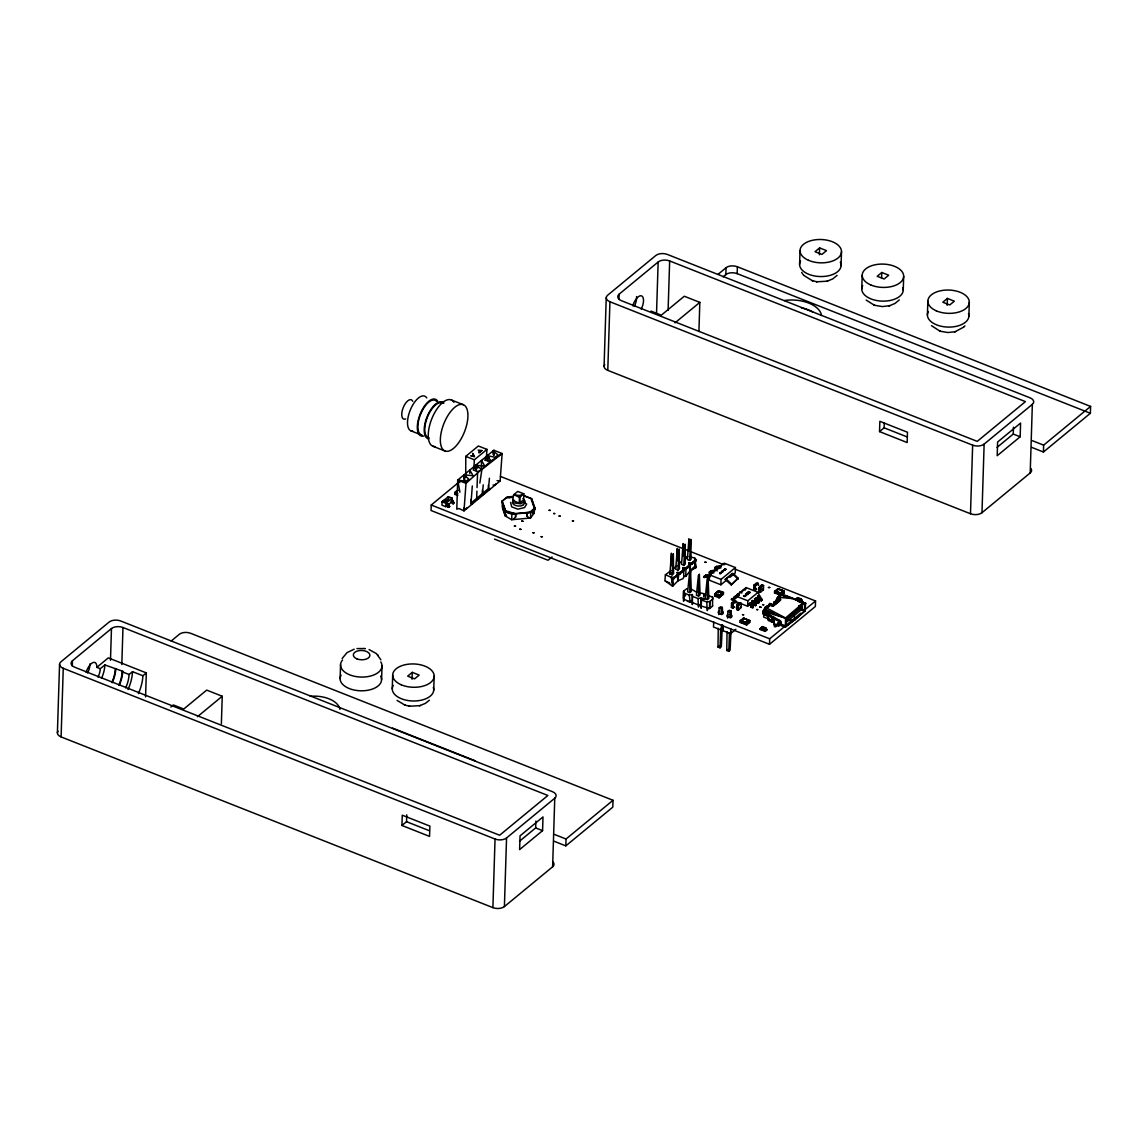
<?xml version="1.0" encoding="UTF-8"?>
<svg xmlns="http://www.w3.org/2000/svg" width="1148" height="1148" viewBox="0 0 1148 1148"><rect width="100%" height="100%" fill="white"/><g stroke="black" fill="none" stroke-linecap="round" stroke-linejoin="round"><path stroke-width="1.5" d="M465.729 474.052L465.772 456.373L478.343 445.998L486.982 449.399L486.35 457.837M671.393 565.677L671.422 553.207L669.901 574.014L672.111 574.875L673.589 573.67L673.345 553.766L672.111 574.875M677.22 560.87L677.263 548.4L675.741 569.193L677.951 570.068L679.415 568.863L679.171 548.959L677.951 570.068M683.06 556.048L683.089 543.592L681.568 564.386L683.778 565.261L685.241 564.055L684.997 544.152L683.778 565.261M688.886 551.241L688.929 538.785L687.394 559.578L689.604 560.454L691.082 559.234L690.838 539.33L689.604 560.454M764.324 630.367L765.831 627.87L762.602 626.593L761.095 627.841L760.88 629.004L764.324 630.367L765.989 629.004L765.831 627.87M799.654 601.38L801.16 598.883L797.932 597.606L796.439 598.854L796.21 600.017L799.654 601.38L801.318 600.017L801.16 598.883M515.552 517.203L515.725 513.773L515.552 517.203L513.199 519.341M529.271 517.877L527.032 516.155L527.176 512.467L529.659 512.338L534.911 507.846L531.61 498.605L523.56 495.506M692.373 594.564L692.33 604.479L692.373 594.564L689.216 595.066L683.892 592.956L683.577 601.236L683.591 591.134L686.805 588.666M779.549 620.365L778.904 625.904L779.549 620.365L762.961 611.425L765.199 607.249L768.6 605.484L769.849 603.446C772.59 608.44 785.964 597.706 777.612 597.448L775.775 603.044L774.857 602.026L777.612 597.448L781.444 593.86L805.652 603.288L804.949 611.253L785.375 627.282L780.769 625.473L780.611 621.025L781.3 624.153L786.007 626.091L795.177 619.676L804.447 610.793L804.791 603.044L784.658 595.597L805.652 603.288L800.343 604.752L804.791 603.044L786.079 618.629L786.007 626.091M774.613 620.15L772.073 622.058L768.127 620.422L767.639 616.404L763.233 614.08L763.865 609.975L769.117 606.374L768.557 605.125L772.848 606.072L780.439 599.801L780.439 598.725L777.368 598.266L775.775 603.044L778.674 598.983L777.612 597.448L778.832 596.802M719.107 595.439L719.05 597.749L719.107 595.439L723.47 592.425L723.412 594.147L719.05 597.749L714.558 595.97L714.96 593.803L719.107 596.027L723.47 592.425L718.978 590.66L714.616 594.248M463.907 481.758L463.993 474.87L473.105 475.717L469.833 470.063L469.79 473.507M481.414 467.336L481.5 460.434L484.772 466.088L475.659 465.256L473.163 469.905L477.611 471.728L481.902 469.46L502.135 453.532L493.855 450.246L457.708 480.051L456.789 509.21L458.913 508.492L463.993 510.874L500.112 480.94L502.135 453.532L491 460.965L466.002 483.337L463.993 510.874L463.878 508.047M487.254 460.807L487.326 455.627L495.104 457.291L498.089 454.967L493.023 450.934L493.138 454.493M707.283 595.08L712.592 597.19L712.894 598.998L709.866 601.538L706.766 601.997L701.442 599.902L701.112 608.024L701.442 599.902L705.173 598.711L707.398 599.586L708.861 598.366L708.115 577.659L707.268 589.24M475.588 470.422L475.659 465.256L481.902 469.46L479.835 483.05M709.694 601.48L709.593 608.512L701.141 606.015M722.236 627.927L721.317 646.668L720.026 647.845L717.988 647.027L718.261 628.3M731.003 631.4L730.099 650.141L728.808 651.318L726.77 650.486L727.043 631.773M737.274 595.884L736.011 597.878L734.333 597.405L737.791 594.391L739.197 595.008L738.178 595.138M738.15 594.262L740.704 591.995M748.955 593.315L746.86 592.842L748.726 593.516M704.068 577.444L705.776 575.119L710.712 574.244L709.005 575.65L704.054 576.425L704.068 577.444L710.196 576.813L709.005 575.65M713.898 572.809L709.349 573.082L711.071 570.757L716.008 569.882L717.299 570.958M714.644 568.719L716.352 566.394L721.288 565.519L719.581 566.94L714.63 567.7L716.022 569.178L719.193 568.447M744.464 595.898L743.517 595.956L744.263 595.64M785.375 627.282L785.562 617.968L803.614 602.686M736.04 602.915A9.284 6.472 50.5 0 0 735.854 601.38L735.739 601.294A9.284 5.223 1.8 0 1 733.07 603.504L732.941 603.705A9.284 6.472 50.5 0 1 732.826 607.751L732.826 607.751M761.87 586.614L762.028 585.006A9.284 5.223 1.8 0 0 759.373 587.216L759.244 587.475A9.284 6.472 50.5 0 0 759.115 591.45C757.895 589.67 760.048 583.457 763.564 585.437L763.449 589.756L762.028 589.125M779.105 595.798L779.679 597.663L778.186 597.089M712.592 597.19L712.549 605.943M703.753 596.773L703.824 593.717L695.774 591.765L691.24 589.053M721.116 614.338L721.26 608.641L722.336 607.407L720.585 606.747L719.165 607.823L718.792 614.625M729.898 617.811L730.042 612.099L731.104 610.88L729.367 610.205L727.932 611.296L727.559 618.098M741.134 607.622L741.249 603.303C737.906 601.624 735.524 606.775 736.829 609.531C740.991 611.697 739.441 605.183 741.048 607.722M773.508 616.39L773.379 620.968L768.715 619.346M446.716 504.876L447.663 503.814L449.643 506.354L447.907 506.971L446.716 504.876L447.663 503.814L449.6 506.67M741.249 603.303L738.336 605.699L738.207 610.047L736.844 609.531L737.504 608.698M763.564 585.437L760.65 587.848L760.521 592.181L763.348 589.857L761.971 589.268M340.109 678.597L340.554 664.663M433.729 690.077L434.159 676.143M841.068 265.633L841.498 251.699M903.246 290.229L903.677 276.281M968.883 316.174L969.314 302.24M57.4 732.912L59.553 664.319M61.102 736.916L63.255 668.308A8.294 4.664 1.8 0 1 60.944 661.793L109.16 622.029A8.294 4.664 1.8 0 1 120.655 620.968L552.461 791.69A8.294 4.664 1.8 0 1 554.771 798.204L552.619 866.812L504.403 906.576A8.294 4.664 1.8 0 1 492.894 907.623L61.102 736.916A8.294 4.664 1.8 0 1 58.06 731.133M72.281 666.027L72.439 660.746L111.471 628.544A8.294 4.664 1.8 0 1 122.98 627.497L547.869 795.478L499.638 835.242L74.764 667.261A8.294 4.664 1.8 0 1 72.439 660.746M110.481 660.301L111.471 628.544M121.817 664.534L122.98 627.497M145.566 696.922L146.313 672.9L108.314 657.876L96.834 667.347A10.375 4.621 -68.4 0 0 92.715 662.64A10.375 4.621 -68.4 0 0 86.129 672.355M221.377 723.699L222.238 696.248L206.697 690.106L183.737 709.048L173.362 704.944L170.837 707.024M381.595 679.673L382.026 665.955M392.257 688.786L392.688 675.067M401.944 825.469L402.259 815.18L429.897 826.115L429.567 836.404L401.944 825.469L406.536 821.695L406.751 814.822M412.046 679.214L412.261 672.355L419.178 675.081L414.586 678.87L407.669 676.143L412.261 672.355M458.21 482.763L431.232 505.02L431.06 510.501L769.504 644.315L815.367 606.488L815.539 600.992L735.509 569.351M445.797 500.729L446.486 501.002L445.611 500.715M458.052 490.311L454.909 492.65L454.852 494.358L457.851 495.549M455.254 492.191L457.894 493.827M456 493.827L454.852 494.358L456.014 493.654M493.683 455.44L493.855 450.246L493.855 455.397M503.728 508.621L505.292 515.997L511.707 519.728L530.563 518.006L534.007 513.371L534.911 507.846M504.876 511.879L504.79 514.605L506.024 514.491L506.526 515.883L505.292 515.997L502.48 508.09L502.164 501.159L506.096 497.931L513.07 497.285M492.894 907.623L495.046 839.03L63.255 668.308M511.707 519.728L511.879 514.204L505.35 511.893L501.963 501.332L507.215 497.07L513.17 496.381M504.403 906.576L506.555 837.968L554.771 798.204M530.563 518.006L530.735 512.467L534.767 509.195L531.61 498.605M532.27 512.08L532.772 513.472L534.007 513.371L533.59 509.238M519.456 841.283L535.657 827.923L535.872 821.064M542.574 830.65L543.004 816.931L520.044 835.859L519.614 849.592L542.574 830.65L535.657 827.923M554.183 841.283L565.821 845.875L566.036 839.016L613.018 800.285L190.712 633.323A8.165 4.592 1.8 0 0 179.318 634.284L171.224 641.014M604.078 366.356L606.23 297.762M607.78 370.359L609.932 301.766A8.294 4.664 1.8 0 1 607.622 295.237L655.838 255.473A8.294 4.664 1.8 0 1 667.332 254.426L1030.043 397.825A8.294 4.664 1.8 0 1 1032.353 404.34L1030.201 472.933L981.985 512.711A8.294 4.664 1.8 0 1 970.49 513.759L607.78 370.359A8.294 4.664 1.8 0 1 604.738 364.576M618.959 299.484L619.116 294.189L658.148 262.002A8.294 4.664 1.8 0 1 669.657 260.94L1025.451 401.613L977.235 441.377L621.441 300.704A8.294 4.664 1.8 0 1 619.116 294.189M613.018 800.285L612.802 807.144L565.821 845.875M656.541 313.146L658.148 262.002M668.107 310.333L669.657 260.94M673.072 578.707L678.296 575.435L677.822 574.789L673.072 578.707L672.9 584.275L671.35 577.243L665.381 574.804L664.936 580.673L672.628 586.312L677.865 580.859L683.06 578.592L683.792 576.87L683.648 569.982L678.899 573.9L677.865 580.859L677.177 572.436L680.176 572.493L684.165 569.193L683.017 567.614L686.002 567.686L690.005 564.386L688.843 562.807L691.842 562.879L695.832 559.578L694.684 558L690.436 556.981M674.292 578.736L674.335 577.301L678.339 574.014L677.177 572.436M678.296 575.435L678.339 574.014M678.899 573.9L680.133 573.928L680.176 572.493M682.902 571.101L683.017 567.614M680.133 573.928L684.122 570.628L684.165 569.193M686.002 567.686L685.729 576.396L683.706 576.353M689.948 565.821L689.489 565.175L685.959 569.121L689.948 565.821L690.005 564.386M698.917 331.542L699.821 302.383L684.28 296.241L661.32 315.183L650.959 311.079M685.729 576.396L689.905 571.101L690.565 564.285L691.785 564.314L691.842 562.879M691.785 564.314L695.788 561.013L695.832 559.578M701.055 605.139L700.926 598.008L705.173 598.711L707.197 578.721L707.398 599.586M723.111 276.84L725.837 274.602L726.053 267.742L717.902 274.458M718.921 592.368L718.978 590.66M720.27 572.967L721.202 573.326L719.538 573.225L720.614 573.656M721.662 612.645L722.25 611.841M722.609 594.808L719.523 596.773L715.721 595.267L714.558 595.97L715.362 595.31L719.853 597.089M721.676 614.309L722.063 612.845L722.178 613.993C720.514 616.361 722.881 610.98 721.618 613.85M722.695 614.051L722.336 607.407M737.389 266.767L737.174 273.626L1090.385 413.28L1090.6 406.421L737.389 266.767A8.165 4.592 1.8 0 0 725.995 267.728M730.444 617.768L730.917 616.562M730.846 616.017L730.86 615.658M731.463 617.524L731.104 610.88M746.587 621.226L749.687 622.446L748.252 622.159L749.744 620.738L749.687 622.446L746.702 624.914L740.144 622.316L740.187 620.609L743.703 618.169L743.129 619.863M740.948 620.451L746.473 622.632L746.702 624.914L741.579 622.431L740.187 620.609L746.76 623.192L749.744 620.738L743.172 618.141M749.228 620.365L749.744 620.738M759.933 629.305L761.712 627.224L766.893 629.908L765.142 631.357L759.933 629.305L761.339 628.128M762.344 629.434L763.291 627.913L762.631 629.075L764.381 629.793M768.557 606.718L764.74 609.028L763.621 617.036L768.801 619.088M763.592 629.463L764.252 628.286L763.894 630.051M765.142 631.357L766.907 629.276M766.19 629.635L764.482 631.041L766.893 629.908M769.504 644.315L769.677 638.819L800.701 613.233M777.526 590.416L778.114 588.723L774.599 591.163L774.541 592.87L781.114 595.468L784.098 592.999L784.156 591.292L782.663 592.54L784.098 592.999L782.893 592.526L779.894 594.994M775.747 593.344L775.345 591.005L780.884 593.186L781.114 595.468L780.138 594.635L784.156 591.292L777.583 588.694M780.654 593.373L774.599 591.163L775.345 591.005M783.639 590.919L778.114 588.723M799.596 264.356L800.027 250.637M802.237 600.289L800.472 602.37L802.237 600.289L797.042 598.237L795.937 599.902L797.788 599.816M797.673 600.447L798.621 598.926L797.96 600.088L799.711 600.806M798.922 600.461L799.582 599.299L798.118 600.519L798.865 600.418M799.826 602.054L801.548 600.074L799.826 602.054L798.362 601.48M819.385 254.77L819.615 247.911L826.517 250.637L821.925 254.426L815.023 251.699L819.615 247.911M861.775 288.937L862.205 275.219M881.621 277.629L881.779 272.492L888.695 275.219L884.104 279.007L877.187 276.281L881.779 272.492M879.526 431.605L879.856 421.316L907.48 432.251L907.164 442.54L879.526 431.605L884.118 427.817L884.276 422.679M927.412 314.882L927.842 301.163M947.2 305.296L947.416 298.437L954.332 301.178L949.74 304.952L942.824 302.225L947.416 298.437M970.49 513.759L972.643 445.166L609.932 301.766M981.985 512.711L984.137 444.104L1032.353 404.34M997.038 447.419L1013.254 434.044L1013.469 427.185M1020.156 436.785L1020.586 423.067L997.626 441.994L997.196 455.713L1020.156 436.785L1013.254 434.044M1031.751 447.404L1043.417 452.011L1043.632 445.151L1090.6 406.421M720.026 647.845L720.643 629.248M728.808 651.318L729.425 632.706M476.678 498.189L476.922 491.129M477.051 487.599L477.611 471.728M713.697 621.872L713.511 627.038L730.716 633.667L735.854 629.262M527.032 516.155L527.176 512.467L513.299 513.759L505.35 511.893M683.333 598.137L683.591 591.134L685.112 594.19M734.361 607.034L732.768 607.938L731.391 607.349L731.549 603.03L734.462 600.619L735.811 601.15L736.083 602.643M756.675 589.168L755.083 590.072L753.691 589.484L753.863 585.164L756.776 582.754L758.125 583.284L758.398 584.791M709.866 601.538L709.593 608.512L712.721 606M755.355 605.714L756.302 604.322L753.92 600.763L751.581 601.251L753.662 604.838L755.355 605.714L756.302 604.322M758.268 603.317L759.215 601.925L756.833 598.366L754.509 598.84L756.589 602.427L758.268 603.317L759.215 601.925M761.196 600.906L762.143 599.514L759.746 595.956L757.623 595.941L759.502 600.031L761.196 600.906L762.143 599.514M731.247 584.892L738.193 578.233L733.443 573.627L732.194 573.469L725.206 579.439L731.247 584.892L738.193 578.233M760.88 629.004L762.602 626.593M796.626 599.801L797.042 598.237M796.21 600.017L797.932 597.606M473.794 468.441L474.397 459.774L486.982 449.399M753.332 607.392L750.993 603.174L749.759 602.757L751.667 606.503L753.332 607.392L752.442 608.124L748.625 603.705L750.089 603.934L751.194 606.847L753.389 606.732M689.718 582.294L690.579 570.728L691.311 591.435L689.848 592.641L687.638 591.78L689.661 571.79L689.848 592.641M698.486 585.767L699.347 574.201L700.093 594.908L698.615 596.113L696.406 595.238L698.429 575.248L698.615 596.113M489.435 478.257L488.488 488.618L470.996 503.054L472.316 485.963M483.222 484.843L482.504 493.367L482.418 489.895M744.048 618.485L748.883 620.25L745.884 622.661L741.063 620.81L744.062 618.313L748.883 620.25L745.899 622.862L741.063 620.81L744.062 618.313M771.069 605.34L771.356 604.02M778.444 589.039L783.295 590.818L780.296 593.215L775.46 591.364L778.459 588.867L783.295 590.818L780.296 593.416L775.46 591.364L778.459 588.867M735.409 567.571L724.187 563.151L709.851 574.976L709.048 577.817L709.679 580.357L720.901 584.791L721.059 579.41L735.409 567.571L735.251 572.938L730.028 577.257M725.88 569.437L725.306 569.035M520.159 503.054L519.771 497.357L513.716 494.688L517.762 491.444L523.818 493.798L523.703 499.854L519.183 503.211L519.542 495.563L513.716 494.688L512.668 500.198L513.744 502.867L520.747 503.843L525.081 501.145L522.943 498.476M779.162 595.941L779.679 597.663L779.09 596.802M448.696 507.43L449.643 506.354M453.073 503.814L454.005 502.752L452.714 500.6L452.025 500.356L453.977 503.068L453.073 503.814L451.049 501.231L452.714 500.6M445.467 500.815L446.328 500.887M721.489 572.221L722.465 572.192L721.059 571.991M724.804 568.963L726.038 569.207M722.996 625.531L722.465 629.979L722.408 625.072M445.84 506.699L445.955 503.312L452.183 498.146L452.097 501.547L445.84 506.699L441.98 505.163L442.095 501.776L448.337 496.639L452.183 498.146M448.194 497.715L448.337 496.639M744.722 595.826C741.536 594.808 746.501 597.893 744.693 595.726M739.556 604.479L739.915 602.772M772.848 606.072L773.006 605.025M715.19 593.774L718.404 590.99L722.896 592.899L719.681 595.425L715.19 593.774L718.404 590.99L722.896 592.899M745.382 595.281C746.702 594.965 746.143 596.831 745.439 594.908M745.798 589.182L746.071 587.575L758.082 592.325L759.172 594.592L757.924 597.764L747.635 606.244L735.624 601.509L734.548 599.428L735.796 596.042L746.071 587.575M719.796 573.742L720.026 573.541M720.729 630.137L721.719 625.129M778.043 625.473C767.696 619.776 780.511 632.376 778.918 620.924L762.961 611.425L763.233 614.08L768.299 615.773L768.643 619.159L773.35 620.652L772.174 617.811L772.073 622.058M747.635 606.244L747.807 600.806L758.082 592.325M447.49 500.098C447.175 499.825 448.897 498.634 448.71 499.165M447.289 499.997L447.935 499.495M777.368 598.266L776.392 602.413L774.857 602.026M718.476 592.999L718.634 590.761M762.143 585.093L762.157 585.049A9.284 6.472 50.5 0 0 761.856 586.441M734.146 607.12A9.284 5.223 1.8 0 1 732.941 607.823L732.883 603.561L731.549 603.03M737.647 608.497A9.284 5.223 1.8 0 0 736.916 609.401L736.815 609.315A9.284 6.472 50.5 0 1 736.944 605.34L737.059 605.068A9.284 5.223 1.8 0 1 739.728 602.872L739.829 602.958A9.284 6.472 50.5 0 0 739.542 604.293M755.083 590.072L755.197 585.695L753.863 585.164M759.316 587.346L760.65 587.848M445.123 501.217L445.912 501.36L445.223 501.159M744.535 596.228L744.808 596.472M700.696 605.01L699.232 605.269L698.443 607.105L697.984 598.524L692.674 596.429M708.015 608.727L707.225 610.578L706.766 601.997M772.834 604.91L774.24 601.767L776.522 602.571L779.635 597.376L791.632 598.524L781.444 595.138L778.846 597.247L780.669 599.945L773.149 606.331M800.056 601.064L800.271 601.15M764.74 630.008L764.927 630.137M342.118 658.521L347.04 652.624L354.144 649.194M775.661 626.937L778.918 620.924L762.961 611.425L785.562 617.968L765.199 607.249L768.356 605.527L769.117 606.374L768.557 605.125L769.849 603.446L772.618 604.996L771.14 604.365M774.455 626.722L773.336 617.811L772.174 617.811M733.098 600.289L735.194 597.591L733.098 600.289L731.419 599.141L732.711 599.529L734.648 596.974L736.169 597.792M443.989 501.647L444.692 500.471L442.281 502.221L444.563 500.054L442.267 501.877M732.711 599.529L734.648 596.974M734.333 597.405L736.887 595.152L738.107 595.912M442.898 502.006L444.348 501.188M736.973 605.254L738.336 605.699M759.043 597.046L759.746 595.956L757.623 595.941L761.224 600.318M759.158 591.665L760.521 592.181L759.172 591.694L759.818 590.833M775.775 603.044L778.674 598.983L780.439 599.801M735.811 601.15L732.883 603.561M758.354 585.049A9.284 6.472 50.5 0 0 758.154 583.514L755.197 585.695M761.684 627.856L761.296 628.788M758.067 583.414L758.053 583.442A9.284 5.223 1.8 0 1 755.384 585.638L755.269 585.896A9.284 6.472 50.5 0 1 755.14 589.885L755.24 589.957A9.284 5.223 1.8 0 0 756.46 589.254M759.215 591.55L759.23 591.536A9.284 5.223 1.8 0 1 759.947 590.646M722.867 571.804L722.063 571.216M722.795 570.757C724.532 572.307 722.307 570.011 721.633 571.661M757.522 596.644L758.512 595.539L760.421 599.285L762.085 600.174M837.093 275.362L832.802 278.878L827.478 281.102M899.271 299.944L894.981 303.459L889.657 305.684M964.908 325.889L964.162 326.678M445.524 500.772L446.127 501.159M724.675 569.221L724.919 569.351M685.284 558.717L687.609 556.306L685.299 558.014M447.289 505.278L448.136 504.431M451.652 501.676L452.499 500.815M429.338 700.251L425.463 703.322L420.125 705.546M688.843 562.807L689.905 571.101L695.143 565.935L695.315 560.368L690.565 564.285M758.469 597.204L759.316 596.386M679.128 563.625L681.324 561.487M519.771 497.357L523.818 493.798L519.542 495.563M685.112 558.488L687.609 556.306M963.717 327.108L955.28 331.629M523.502 504.675L524.751 502.193L523.402 500.327M453.101 503.498L453.388 502.379M446.73 504.546L448.122 506.77L449.026 506.01M722.881 592.727L719.681 595.425L715.218 593.588M749.673 604.35L750.993 603.174M751.581 601.251L753.92 600.763M754.509 598.84L756.833 598.366M751.194 606.847L752.098 606.101M716.008 569.882L714.3 571.302L709.349 572.063L709.349 573.082M97.967 677.119A10.375 4.621 -68.4 0 0 100.292 668.71L104.884 664.936L122.736 671.279A19.703 8.782 -68.4 0 1 119.177 685.442M118.789 685.169A18.669 8.323 -68.4 0 0 122.162 671.752L122.736 671.279M125.692 687.896A18.669 8.323 -68.4 0 0 129.064 674.493L132.508 671.652L142.869 675.741L146.313 672.9M454.909 492.65L457.091 490.842M445.854 500.499L446.959 500.643L446.199 500.341M448.509 498.433L448.839 498.318M197.442 716.711L222.238 696.248M675.024 322.832L699.821 302.383M552.073 556.952L548.055 560.267L494.501 539.101M669.901 574.014L671.379 572.795M723.498 569.953L724.575 570.384M720.901 584.791L726.11 580.486M731.419 599.141L733.601 598.797M741.852 593.057L740.173 591.923L742.369 591.564L743.631 589.584L745.081 590.187M735.624 597.132L736.629 596.3M732.754 607.909L731.391 607.349M755.054 590.058L753.691 589.484M776.536 591.234L774.541 592.87L775.976 593.157M745.497 624.44L748.482 621.972M771.829 605.714L775.962 602.313M762.358 627.54L760.636 629.52L762.459 628.803M796.669 599.141L795.291 599.672L797.688 598.553M786.567 619.848L802.337 606.833L799.381 605.728M786.48 621.986L802.251 608.971M804.748 609.889L815.539 600.992M1043.417 452.011L1090.385 413.28M731.419 599.816L732.309 598.409M752.586 601.939L753.475 601.193L752.672 600.347M755.499 599.529L756.403 598.797L755.599 597.95M447.907 506.971L448.825 506.225M673.431 568.619L676.918 565.749M725.206 579.439L733.443 573.627M447.533 505.12L448.452 504.374M452.269 503.369L453.187 502.623M717.988 647.027L719.279 645.98M726.77 650.486L728.047 649.452M753.662 604.838L754.58 604.106L756.259 604.982M756.589 602.427L757.508 601.696L759.172 602.571M759.502 600.031L760.421 599.285M750.749 607.249L751.667 606.503M689.905 571.101L695.616 566.581L695.143 565.935L695.774 567.686L689.905 571.101L689.489 565.175M724.517 563.969L724.718 564.543M714.63 567.7L716.352 566.394M709.349 572.063L711.071 570.757M704.054 576.425L705.776 575.119M738.939 595.468L737.26 595.008L738.164 593.645M734.333 596.73L735.251 596.056M665.381 574.804L671.092 570.542M513.859 499.968C508.564 504.876 520.216 507.99 523.474 504.69M725.278 569.824L724.044 569.623L725.163 570.011M759.861 599.471L760.851 598.883M755.929 599.113L756.948 601.868L757.924 601.279M753.002 601.523L754.021 604.279L755.011 603.69M720.183 573.196L720.973 573.254L719.983 572.852M722.264 594.678L723.412 594.147M445.295 502.666L446.041 502.092M817.06 281.762L827.019 281.217M874.69 305.311L882.281 306.573L889.198 305.798M940.327 331.255L947.918 332.533L954.835 331.758M409.721 706.207L419.68 705.661M826.79 281.289L827.722 281.03M888.968 305.87L889.901 305.612M954.605 331.815L955.538 331.571M419.451 705.719L420.383 705.475M736.098 597.003L733.959 597.548L735.194 598.323L734.361 598.295M683.591 599.084L690.192 602.069L692.129 601.581M720.958 566.983L716.338 567.313M802.251 603.92L805.652 603.288M527.047 512.797L529.659 512.338M697.984 598.524L700.926 598.008M356.971 648.591L364.562 648.534M786.839 620.594L795.177 619.676L793.756 614.898M798.621 600.347L799.309 601.093M504.216 509.382L502.982 509.497L502.566 505.364L504.13 512.74L505.364 512.639M511.879 514.204L530.735 512.467L534.767 509.195L530.878 498.533L524.966 496.194M515.725 513.773L505.967 511.865L501.963 501.332M674.335 577.301L671.35 577.243L672.628 586.312M515.567 513.859L505.177 510.616M497.041 480.653L500.112 480.94M812.511 280.729L816.429 281.662M405.172 705.173L409.09 706.106M816.314 281.647L817.146 281.777M364.461 648.52L365.308 648.649M408.975 706.092L409.807 706.221M763.793 611.568L773.594 613.348L764.74 609.028M747.018 593.616C743.588 594.047 749.802 595.338 746.874 593.401C742.9 593.961 749.73 595.841 747.434 593.53M507.215 497.07L509.784 497.586L509.698 496.668M740.144 622.316L741.579 622.603M732.324 599.069L734.031 599.486M783.41 591.105L784.156 591.292M735.237 596.673L736.944 597.118M786.05 620.221L786.911 620.135L786.007 621.585M740.173 591.923L741.465 592.311M737.246 594.334L738.551 594.721M784.084 596.099L791.632 598.524M801.189 609.717L804.447 610.793M711.057 571.675L712.434 572.135M705.762 576.038L707.139 576.497M803.987 275.491L812.067 280.586M866.166 300.073L874.245 305.167M931.487 325.673L939.882 331.112M369.111 649.567L376.401 653.614L380.878 659.842M397.079 700.38L404.727 705.016M811.823 280.499L812.741 280.801M874.001 305.081L874.92 305.382M939.624 331.026L940.542 331.341M404.483 704.944L405.402 705.245M665.28 581.132L668.179 582.194M800.486 601.724L795.98 599.959M765.156 630.726L759.962 628.659M719.165 607.823L721.26 608.641M727.932 611.296L730.042 612.099M786.079 618.629L763.865 609.975L767.625 605.8L769.117 606.374L768.6 605.484M796.439 598.854L799.668 600.131M761.095 627.841L764.338 629.118M1031.966 440.545L1043.632 445.151M884.118 427.817L906.877 436.814M451.221 399.92L463.318 404.699A24.897 11.093 -68.4 0 1 458.439 443.013A24.897 11.093 -68.4 0 1 440.631 435.824A24.897 11.093 -68.4 0 1 463.318 404.699M410.97 430.859L421.33 434.949M465.772 456.373L474.397 459.774M432.853 446.199L444.936 450.977M500.442 476.42L723.843 564.744M798.606 599.557L802.222 600.921M797.989 599.443L798.951 599.83M775.991 592.985L780.138 594.635M720.858 572.637L719.882 572.938L721.087 573.412M798.821 605.656L802.251 607.019L802.079 608.325M709.851 574.976L721.059 579.41M748.424 591.765L749.744 592.928L750.448 592.354L748.381 591.521L747.865 592.225M466.002 483.337L457.708 480.051L459.918 492.205M735.796 596.042L747.807 600.806M763.276 628.544L764.238 628.932M762.645 628.444L763.621 628.817M692.359 602.542L699.232 605.269M431.232 505.02L769.677 638.819M392.516 728.076L475.416 760.851M554.398 834.424L566.036 839.016M122.162 671.752L129.064 674.493M96.834 667.347L100.292 668.71M406.536 821.695L429.295 830.693M797.874 598.639L801.318 600.017M762.545 627.64L765.989 629.004M442.095 501.776L445.955 503.312M772.963 618.485L778.918 620.924M738.121 579.223L732.194 573.469M512.668 500.198L519.183 503.211M774.24 601.767L776.823 602.987M800.73 608.713L804.949 611.253M756.948 601.868L758.297 602.729M754.021 604.279L755.384 605.125M524.206 502.408L526.645 504.072L524.536 507.617L517.777 509.167L511.649 506.828L510.602 502.35M781.444 593.86L782.979 594.965M762.961 611.425L771.743 617.983L773.336 617.811L774.139 624.038M465.141 481.916L463.993 474.87L468.843 479.118L465.959 481.313L457.708 480.051L459.846 482.576M719.581 566.94L720.772 568.088M726.541 579.295L731.305 583.945M802.883 274.2L803.571 275.032M377.635 654.805L378.352 655.623M476.52 470.536L475.659 465.256L477.755 467.652M489.292 458.296L487.326 455.627L484.829 460.291L491 460.965L487.326 455.627L488.187 460.908M475.659 465.256L477.625 467.91M463.993 474.87L465.959 477.539M695.788 561.013L695.315 560.368L695.774 567.686L695.616 566.581M802.323 273.425L801.677 272.406M683.892 592.956L685.657 595.869M451.81 501.36L452.499 503.154M756.403 598.797L757.508 601.696M753.475 601.193L754.58 604.106M533.504 511.965L534.007 513.371M502.164 501.159L505.967 511.865M689.216 595.066L690.192 602.069M694.684 558L695.774 567.686M703.824 593.717L703.997 595.468M722.523 624.856L722.809 630.955M488.374 485.13L488.488 488.618M470.881 499.552L470.996 503.054M677.822 574.789L677.865 580.859M730.716 628.616L730.716 633.667M725.78 274.587A8.165 4.592 1.8 0 1 737.145 273.654M784.342 300.532A28.915 16.259 1.8 0 1 821.538 315.47M801.491 307.879A28.915 16.259 1.8 0 1 812.798 311.983M968.481 313.548A20.75 11.667 1.8 0 1 947.086 327.051A20.75 11.667 1.8 0 1 928.345 311.538M902.845 287.603A20.75 11.667 1.8 0 1 881.449 301.092A20.75 11.667 1.8 0 1 862.708 285.579M840.322 262.203A20.75 11.667 1.8 0 1 820.016 276.539A20.75 11.667 1.8 0 1 800.529 260.998M636.552 296.586A10.375 4.621 -68.4 0 1 634.27 306.473M632.792 305.798A10.375 4.621 -68.4 0 1 641.603 295.897A10.375 4.621 -68.4 0 1 641.187 309.199M984.137 444.104A8.294 4.664 1.8 0 1 972.643 445.166M1030.918 468.528A8.294 4.664 1.8 0 1 1030.201 472.933M433.327 687.465A20.75 11.667 1.8 0 1 411.931 700.954A20.75 11.667 1.8 0 1 393.19 685.442M380.648 676.086A20.75 11.667 1.8 0 1 360.788 690.795A20.75 11.667 1.8 0 1 341.085 675.168M380.82 661.922A20.75 11.667 1.8 0 1 360.228 677.033A20.75 11.667 1.8 0 1 342.549 660M142.869 675.741A24.897 11.093 -68.4 0 1 138.377 693.622M89.931 663.874A10.375 4.621 -68.4 0 1 87.592 673.029M104.884 664.936A18.669 8.323 -68.4 0 1 101.512 678.339M115.245 669.026A18.669 8.323 -68.4 0 1 111.873 682.443M115.819 668.552A19.703 8.782 -68.4 0 1 112.26 682.701M132.508 671.652A24.897 11.093 -68.4 0 1 128.016 689.532M506.555 837.968A8.294 4.664 1.8 0 1 495.046 839.03M552.963 861.961A8.294 4.664 1.8 0 1 552.619 866.812M310.233 696.319A24.897 13.991 1.8 0 1 339.923 709.349M405.66 418.948A10.375 4.621 -68.4 0 1 403.221 407.64A10.375 4.621 -68.4 0 1 412.72 401.269M412.677 431.131A18.669 8.323 -68.4 0 1 410.51 409.477A18.669 8.323 -68.4 0 1 426.769 397.926M422.163 435.178A18.669 8.323 -68.4 0 1 420.871 413.596A18.669 8.323 -68.4 0 1 436.541 401.255M423.727 436.053A19.703 8.782 -68.4 0 1 420.096 414.27A19.703 8.782 -68.4 0 1 437.632 401.154M428.735 438.895A19.703 8.782 -68.4 0 1 427.372 416.093A19.703 8.782 -68.4 0 1 443.917 403.077M429.065 437.919A18.669 8.323 -68.4 0 1 427.415 417.212A18.669 8.323 -68.4 0 1 442.784 403.393M435.135 446.558A24.897 11.093 -68.4 0 1 432.251 417.7A24.897 11.093 -68.4 0 1 453.919 402.288M721.461 611.138A2.483 1.392 1.8 0 1 722.752 613.219A2.483 1.392 1.8 0 1 718.892 613.391A2.483 1.392 1.8 0 1 719.279 611.224M730.472 614.654A2.483 1.392 1.8 0 1 731.319 616.835A2.483 1.392 1.8 0 1 727.401 616.677A2.483 1.392 1.8 0 1 728.506 614.582M495.706 483.882A2.109 1.191 1.8 0 1 493.023 485.016M489.809 488.445A2.109 1.191 1.8 0 1 487.398 489.866M483.911 493.138A2.109 1.191 1.8 0 1 481.572 494.673M478.142 498.06A2.109 1.191 1.8 0 1 477.037 499.394M472.373 503.24A2.109 1.191 1.8 0 1 471.197 504.216M466.547 507.933A2.109 1.191 1.8 0 1 465.17 509.066M708.861 607.823A2.282 1.277 1.8 0 1 707.828 608.454M699.993 604.465A2.282 1.277 1.8 0 1 698.644 605.068M691.211 601.007A2.282 1.277 1.8 0 1 687.308 601.035M669.844 583.184A2.282 1.277 1.8 0 1 669.27 582.596M514.39 526.128L515.653 526.2L514.404 526.042M519.657 529.271L520.919 529.343L519.657 529.271M521.68 521.178L522.943 521.249L521.68 521.178M532.959 532.758L534.222 532.83L532.988 532.686M541.153 536.704L542.416 536.776L541.167 536.633M549.117 510.329L550.38 510.401L549.146 510.257M553.652 513.543L554.914 513.615L553.68 513.472M559.076 516.04L560.339 516.112L559.076 515.997M572.407 520.919L573.67 520.991L572.436 520.833M720.399 573.024L721.202 573.326L720.399 573.024M704.843 562.276L706.106 562.333L704.843 562.276M742.526 614.682L743.789 614.783L742.541 614.654M756.704 609.602L757.967 609.688L756.762 609.502M759.732 607.105L760.995 607.163L759.732 607.105M762.659 604.695L763.922 604.781L762.674 604.652M769.72 587.475L768.457 587.489L769.72 587.475M455.512 491.975L457.621 490.311L455.512 491.975M481.93 450.561L478.773 452.743L479.979 452.441L478.214 450.088L481.93 450.561M473.88 456.158L470.795 455.785L474.497 456.732L472.761 453.331L473.88 456.158M936.309 310.835A20.75 11.667 1.8 0 0 969.185 303.416A20.75 11.667 1.8 0 0 940.226 290.846A20.75 11.667 1.8 0 0 936.309 310.835M870.672 284.891A20.75 11.667 1.8 0 0 903.562 277.472A20.75 11.667 1.8 0 0 874.604 264.887A20.75 11.667 1.8 0 0 870.672 284.891M808.493 260.309A20.75 11.667 1.8 0 0 841.384 252.89A20.75 11.667 1.8 0 0 812.425 240.305A20.75 11.667 1.8 0 0 808.493 260.309M401.154 684.753A20.75 11.667 1.8 0 0 434.044 677.32A20.75 11.667 1.8 0 0 405.072 664.749A20.75 11.667 1.8 0 0 401.154 684.753M356.856 658.837A8.294 4.664 1.8 0 0 369.871 655.709A8.294 4.664 1.8 0 0 358.104 650.816A8.294 4.664 1.8 0 0 356.856 658.837"/></g></svg>
